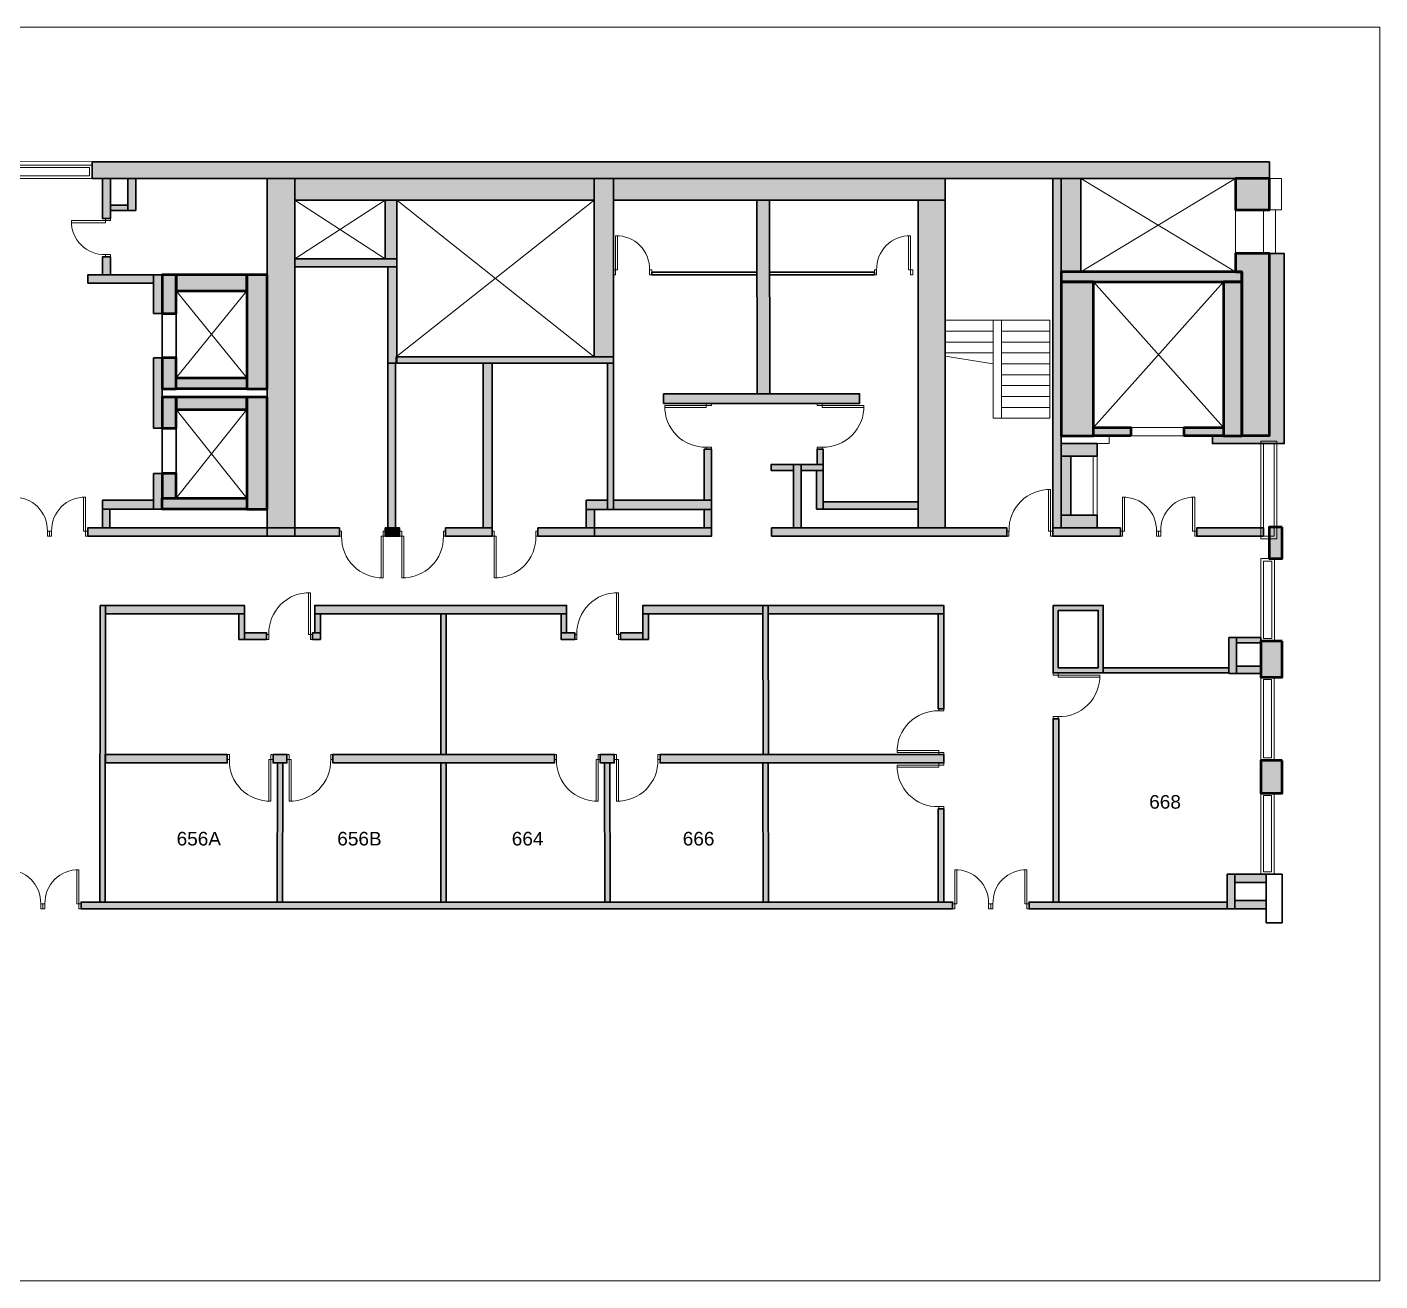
# Model space of a CAD drawing. Header units: millimetres. Extents: x 828494 to 5219521, y -272453 to 431064.
# Drawn here: x 2607153 to 2633695, y 12015 to 36612 of the extents above; entities that cross this region are included whole.
import ezdxf

# ---------------------------------------------------------------- set-up
doc = ezdxf.new("R2010")
doc.units = ezdxf.units.MM
doc.header["$LTSCALE"] = 5
doc.header["$MEASUREMENT"] = 0
doc.linetypes.add('1', pattern=[0])
for name, color, linetype, lineweight in [('Column-Mobius', 1, 'Continuous', 35), ('Elevation dark-Mobius', 40, 'Continuous', 18), ('Off-Mobius', 131, 'Continuous', 9), ('Sheet anno-Mobius', 7, '1', 13), ('Wall 150-Mobius', 50, 'Continuous', 30)]:
    doc.layers.add(name, color=color, linetype=linetype, lineweight=lineweight)
doc.styles.add('mobius1', font='arial.ttf')

# ---------------------------------------------------------------- blocks, each defined once
blk = doc.blocks.new('*U78')
for points in [[(-750, 100), (-708, 100), (-708, 0), (-750, 0)], [(0, 100), (-42, 100), (-42, 0), (0, 0)], [(-42, 0), (-42, -666), (-82, -666), (-82, 0)]]:
    blk.add_lwpolyline(points, close=True)
blk.add_arc((-61, -19), 647, 178.3123, 271.6877)
blk = doc.blocks.new('*U79')
for points in [[(-42, 0), (-42, 816), (-82, 816), (-82, 0)], [(-900, -100), (-858, -100), (-858, 0), (-900, 0)], [(0, -100), (-42, -100), (-42, 0), (0, 0)]]:
    blk.add_lwpolyline(points, close=True)
blk.add_arc((-65, 23), 793, 88.3123, 181.6877)
blk = doc.blocks.new('*U80')
for points in [[(42, 0), (42, 816), (82, 816), (82, 0)], [(0, -100), (42, -100), (42, 0), (0, 0)], [(900, -100), (858, -100), (858, 0), (900, 0)]]:
    blk.add_lwpolyline(points, close=True)
blk.add_arc((65, 23), 793, 358.3123, 91.6877)
blk = doc.blocks.new('*U81')
for points in [[(0, 100), (42, 100), (42, 0), (0, 0)], [(900, 100), (858, 100), (858, 0), (900, 0)], [(42, 0), (42, -816), (82, -816), (82, 0)]]:
    blk.add_lwpolyline(points, close=True)
blk.add_arc((65, -23), 793, 268.3123, 1.6877)
blk = doc.blocks.new('*U82')
for points in [[(-900, 100), (-858, 100), (-858, 0), (-900, 0)], [(0, 100), (-42, 100), (-42, 0), (0, 0)], [(-42, 0), (-42, -816), (-82, -816), (-82, 0)]]:
    blk.add_lwpolyline(points, close=True)
blk.add_arc((-65, -23), 793, 178.3123, 271.6877)
blk = doc.blocks.new('*U83')
for points in [[(-42, 0), (-42, 666), (-82, 666), (-82, 0)], [(-750, -100), (-708, -100), (-708, 0), (-750, 0)], [(0, -100), (-42, -100), (-42, 0), (0, 0)]]:
    blk.add_lwpolyline(points, close=True)
blk.add_arc((-61, 19), 647, 88.3123, 181.6877)
blk = doc.blocks.new('*U84')
for points in [[(-750, 100), (-708, 100), (-708, 0), (-750, 0)], [(0, 100), (-42, 100), (-42, 0), (0, 0)], [(-42, 0), (-42, -666), (-82, -666), (-82, 0)]]:
    blk.add_lwpolyline(points, close=True)
blk.add_arc((-61, -19), 647, 178.3123, 271.6877)
blk = doc.blocks.new('*U75')
for points in [[(-42, 0), (-42, 816), (-82, 816), (-82, 0)], [(-900, -100), (-858, -100), (-858, 0), (-900, 0)], [(0, -100), (-42, -100), (-42, 0), (0, 0)]]:
    blk.add_lwpolyline(points, close=True)
blk.add_arc((-65, 23), 793, 88.3123, 181.6877)
blk = doc.blocks.new('*U77')
for points in [[(42, 0), (42, 816), (82, 816), (82, 0)], [(0, -100), (42, -100), (42, 0), (0, 0)], [(900, -100), (858, -100), (858, 0), (900, 0)]]:
    blk.add_lwpolyline(points, close=True)
blk.add_arc((65, 23), 793, 358.3123, 91.6877)
blk = doc.blocks.new('*U90')
for points in [[(0, 100), (42, 100), (42, 0), (0, 0)], [(900, 100), (858, 100), (858, 0), (900, 0)], [(42, 0), (42, -816), (82, -816), (82, 0)]]:
    blk.add_lwpolyline(points, close=True)
blk.add_arc((65, -23), 793, 268.3123, 1.6877)
blk = doc.blocks.new('*U91')
for points in [[(-42, 0), (-42, 816), (-82, 816), (-82, 0)], [(-900, -100), (-858, -100), (-858, 0), (-900, 0)], [(0, -100), (-42, -100), (-42, 0), (0, 0)]]:
    blk.add_lwpolyline(points, close=True)
blk.add_arc((-65, 23), 793, 88.3123, 181.6877)

msp = doc.modelspace()

# ---------------------------------------------------------------- hatches: boundary and pattern name
at = {"layer": 'Sheet anno-Mobius', "true_color": 0x000000}
h = msp.add_hatch(color=18, dxfattribs=at)
h.dxf.hatch_style = 1
h.paths.add_polyline_path([(2582689.3, 33986.2), (2581592.1, 33986.2), (2581592.1, 33643.5), (2582689.3, 33643.5)])
h.paths.add_polyline_path([(2581821.3, 33643.5), (2581592.1, 33643.5), (2581592.1, 33021.5), (2581821.3, 33021.5)])
h.paths.add_polyline_path([(2583723.8, 33986.2), (2584927.5, 33986.2), (2584927.5, 33489.4), (2583723.8, 33489.4)])
h.paths.add_polyline_path([(2586681.7, 33986.2), (2587275, 33986.2), (2587275, 33643.5), (2586681.7, 33643.5)])
h.paths.add_polyline_path([(2588999.6, 33986.2), (2589567.4, 33986.2), (2589567.4, 33643.5), (2588999.6, 33643.5)])
h.paths.add_polyline_path([(2591263.7, 33986.2), (2591862, 33986.2), (2591862, 33643.5), (2591263.7, 33643.5)], flags=17)
h.paths.add_polyline_path([(2591263.7, 33986.2), (2591862, 33986.2), (2591862, 33643.5), (2591263.7, 33643.5)], flags=17)
h.paths.add_polyline_path([(2593601.6, 33986.2), (2594116.4, 33986.2), (2594116.4, 33643.5), (2593601.6, 33643.5)])
h.paths.add_polyline_path([(2595803.3, 33986.2), (2596417.6, 33986.2), (2596417.6, 33643.5), (2595803.3, 33643.5)])
h.paths.add_polyline_path([(2598064.4, 33986.2), (2598683.7, 33986.2), (2598683.7, 33643.5), (2598064.4, 33643.5)])
h.paths.add_polyline_path([(2600424.5, 33986.2), (2600959.6, 33986.2), (2600959.6, 33643.5), (2600424.5, 33643.5)])
h.paths.add_polyline_path([(2602661.8, 33986.2), (2603428.8, 33986.2), (2603428.8, 33643.5), (2602661.8, 33643.5)])
h.paths.add_polyline_path([(2610080, 31439.7), (2611463, 31439.7), (2611463, 31749.2), (2610080, 31749.2)])
h.paths.add_polyline_path([(2609802, 30994.2), (2610080, 30994.2), (2610080, 31749.2), (2609802, 31749.2)])
h.paths.add_polyline_path([(2611865.5, 31749.2), (2611463, 31749.2), (2611463, 29516), (2611865.5, 29516)])
h.paths.add_polyline_path([(2611463, 29516), (2610080, 29516), (2610080, 29732.7), (2611463, 29732.7)])
h.paths.add_polyline_path([(2609802, 29516), (2610080, 29516), (2610080, 30122.2), (2609802, 30122.2)])
h.paths.add_polyline_path([(2610080, 29112.7), (2611463, 29112.7), (2611463, 29350), (2610080, 29350)])
h.paths.add_polyline_path([(2609802, 28743.7), (2610080, 28743.7), (2610080, 29350), (2609802, 29350)])
h.paths.add_polyline_path([(2611865.5, 29350), (2611463, 29350), (2611463, 27152.7), (2611865.5, 27152.7)])
h.paths.add_polyline_path([(2611463, 27152.7), (2609802, 27152.7), (2609802, 27369.5), (2611463, 27369.5)])
h.paths.add_polyline_path([(2609802, 27369.5), (2610080, 27369.5), (2610080, 27856.7), (2609802, 27856.7)])
h.paths.add_polyline_path([(2630982.5, 31811.2), (2627439.5, 31811.2), (2627439.5, 31612.2), (2630982.5, 31612.2)])
h.paths.add_polyline_path([(2628076, 31612.2), (2627439.5, 31612.2), (2627439.5, 28591.2), (2628076, 28591.2)])
h.paths.add_polyline_path([(2630982.5, 31612.2), (2630626, 31612.2), (2630626, 28591.2), (2630982.5, 28591.2)])
h.paths.add_polyline_path([(2628809, 28591.2), (2628076, 28591.2), (2628076, 28756.7), (2628809, 28756.7)])
h.paths.add_polyline_path([(2630626, 28591.2), (2629856.8, 28591.2), (2629856.8, 28756.7), (2630626, 28756.7)])
h.paths.add_polyline_path([(2631527.1, 33643.5), (2630858, 33643.5), (2630858, 33025.2), (2631527.1, 33025.2)])
h.paths.add_polyline_path([(2631775.5, 26804.2), (2631521, 26804.2), (2631521, 26185.2), (2631775.5, 26185.2)])
h.paths.add_polyline_path([(2631775.5, 24565.7), (2631357.5, 24565.7), (2631357.5, 23861.2), (2631775.5, 23861.2)])
h.paths.add_polyline_path([(2631775.5, 22223.2), (2631357.5, 22223.2), (2631357.5, 21586.2), (2631775.5, 21586.2)])
edge = h.paths.add_edge_path()
edge.add_line((2631410, 32169.2), (2630858, 32169.2))
edge.add_line((2630858, 32169.2), (2630858, 31811.2))
edge.add_line((2630858, 31811.2), (2630982.5, 31811.2))
edge.add_line((2630982.5, 31811.2), (2630982.5, 28601.7))
edge.add_line((2630982.5, 28601.7), (2631528, 28601.7))
edge.add_line((2631528, 28601.7), (2631528, 32169.2))
edge.add_line((2631528, 32169.2), (2630866.5, 32169.2))
h = msp.add_hatch(color=18, dxfattribs=at)
h.dxf.hatch_style = 1
h.paths.add_polyline_path([(2589352.8, 33643.5), (2589214.3, 33643.5), (2589214.3, 30843.6), (2589352.8, 30843.6)])
h.paths.add_polyline_path([(2592736, 33643.5), (2592631, 33643.5), (2592631, 30690.2), (2592736, 30690.2)])
h.paths.add_polyline_path([(2608431, 33643.5), (2631527.1, 33643.5), (2631527.1, 33966.1), (2608431, 33966.1)])
h.paths.add_polyline_path([(2608789, 32856.2), (2608635.5, 32856.2), (2608635.5, 33643.5), (2608789, 33643.5)])
h.paths.add_polyline_path([(2609286, 33015.7), (2609132.5, 33015.7), (2609132.5, 33643.5), (2609286, 33643.5)])
h.paths.add_polyline_path([(2608789, 33015.7), (2609132.5, 33015.7), (2609132.5, 33120.2), (2608789, 33120.2)])
h.paths.add_polyline_path([(2609802, 30994.2), (2610080, 30994.2), (2610080, 31749.2), (2609802, 31749.2)])
h.paths.add_polyline_path([(2609636, 31749.2), (2609802, 31749.2), (2609802, 30994.2), (2609636, 30994.2)])
h.paths.add_polyline_path([(2608343.5, 31586.7), (2609636, 31586.7), (2609636, 31749.2), (2608343.5, 31749.2)])
h.paths.add_polyline_path([(2609636, 30122.2), (2609802, 30122.2), (2609802, 28743.7), (2609636, 28743.7)])
h.paths.add_polyline_path([(2608635.5, 27331.2), (2609636, 27331.2), (2609636, 27152.7), (2608635.5, 27152.7)])
h.paths.add_polyline_path([(2609636, 27856.7), (2609802, 27856.7), (2609802, 27152.7), (2609636, 27152.7)])
h.paths.add_polyline_path([(2608343.5, 26623.7), (2613281.5, 26623.7), (2613281.5, 26786.7), (2608343.5, 26786.7)])
h.paths.add_polyline_path([(2608635.5, 27152.7), (2608774, 27152.7), (2608774, 26786.7), (2608635.5, 26786.7)])
h.paths.add_polyline_path([(2606575, 23605), (2606436.5, 23605), (2606436.5, 29790.2), (2606575, 29790.2)])
h.paths.add_polyline_path([(2588652, 29507.2), (2594308.5, 29507.2), (2594308.5, 29335.4), (2588652, 29335.4)])
h.paths.add_polyline_path([(2594308.5, 27018.7), (2594167.5, 27018.7), (2594167.5, 29335.4), (2594308.5, 29335.4)])
h.paths.add_polyline_path([(2589592, 27018.7), (2594167.5, 27018.7), (2594167.5, 27152.2), (2589592, 27152.2)])
h.paths.add_polyline_path([(2589922.5, 27018.7), (2589785, 27018.7), (2589785, 26659.7), (2589922.5, 26659.7)])
h.paths.add_polyline_path([(2589592, 27328.7), (2588993.5, 27328.7), (2588993.5, 27152.2), (2589592, 27152.2)])
h.paths.add_polyline_path([(2588993.5, 27152.2), (2589086.5, 27152.2), (2589086.5, 26659.7), (2588993.5, 26659.7)])
h.paths.add_polyline_path([(2588993.5, 26558.2), (2589922.5, 26558.2), (2589922.5, 26659.7), (2588993.5, 26659.7)])
h = msp.add_hatch(color=18, dxfattribs=at)
h.dxf.hatch_style = 1
h.paths.add_polyline_path([(2612409.5, 33643.5), (2611865.5, 33643.5), (2611865.5, 26623.7), (2612409.5, 26623.7)])
h = msp.add_hatch(color=18, dxfattribs=at)
h.dxf.hatch_style = 1
h.paths.add_polyline_path([(2614384.5, 30017.7), (2614232, 30017.7), (2614232, 26786.7), (2614384.5, 26786.7)])
h.paths.add_polyline_path([(2614232, 30017.7), (2614405, 30017.7), (2614405, 31909.7), (2614232, 31909.7)])
h.paths.add_polyline_path([(2612409.5, 32064.2), (2614405, 32064.2), (2614405, 31909.7), (2612409.5, 31909.7)])
h.paths.add_polyline_path([(2614181.5, 32064.2), (2614405, 32064.2), (2614405, 33213.2), (2614181.5, 33213.2)])
h.paths.add_polyline_path([(2616277, 26786.7), (2616099.5, 26786.7), (2616099.5, 30017.7), (2616277, 30017.7)])
h.paths.add_polyline_path([(2615363, 26623.7), (2616277, 26623.7), (2616277, 26786.7), (2615363, 26786.7)])
h.paths.add_polyline_path([(2617177, 26623.7), (2618283, 26623.7), (2618283, 26786.7), (2617177, 26786.7)])
h.paths.add_polyline_path([(2618283, 26623.7), (2620579.5, 26623.7), (2620579.5, 26786.7), (2618283, 26786.7)])
h.paths.add_polyline_path([(2618658, 27333.7), (2620579.5, 27333.7), (2620579.5, 27144.7), (2618658, 27144.7)])
h.paths.add_polyline_path([(2618283, 26786.7), (2618123.5, 26786.7), (2618123.5, 27144.7), (2618283, 27144.7)])
h.paths.add_polyline_path([(2618123.5, 27333.7), (2618540.5, 27333.7), (2618540.5, 27144.7), (2618123.5, 27144.7)])
h.paths.add_polyline_path([(2618658, 30017.7), (2618540.5, 30017.7), (2618540.5, 27144.7), (2618658, 27144.7)])
h.paths.add_polyline_path([(2620579.5, 26786.7), (2620437.5, 26786.7), (2620437.5, 27144.7), (2620579.5, 27144.7)])
h.paths.add_polyline_path([(2621753, 27912.7), (2622189.5, 27912.7), (2622189.5, 28032.7), (2621753, 28032.7)])
h.paths.add_polyline_path([(2622338, 27912.7), (2622774.5, 27912.7), (2622774.5, 28032.7), (2622338, 28032.7)])
h.paths.add_polyline_path([(2622774.5, 27154.2), (2624635, 27154.2), (2624635, 27299.7), (2622774.5, 27299.7)])
h.paths.add_polyline_path([(2622643, 27154.2), (2622774.5, 27154.2), (2622774.5, 27912.7), (2622643, 27912.7)])
h.paths.add_polyline_path([(2621761, 26623.7), (2626375.5, 26623.7), (2626375.5, 26786.7), (2621761, 26786.7)])
h.paths.add_polyline_path([(2630102.5, 26623.7), (2631408, 26623.7), (2631408, 26786.7), (2630102.5, 26786.7)])
h.paths.add_polyline_path([(2631528, 32169.2), (2631817, 32169.2), (2631817, 28440.2), (2630407, 28440.2), (2630407, 28591.2), (2631528, 28601.7)])
h.paths.add_polyline_path([(2621474.5, 29418.7), (2621726, 29418.7), (2621719.2, 33213.2), (2621467.8, 33213.2)])
h.paths.add_polyline_path([(2619640, 29418.7), (2623487.5, 29418.7), (2623487.5, 29229.7), (2619640, 29229.7)])
h.paths.add_polyline_path([(2618658, 33213.2), (2625167, 33213.2), (2625167, 33643.5), (2618658, 33643.5)])
h.paths.add_polyline_path([(2625167, 33213.2), (2624635, 33213.2), (2624635, 26786.7), (2625167, 26786.7)])
h.paths.add_polyline_path([(2627828.5, 33643.5), (2627439.5, 33643.5), (2627439.5, 31811.2), (2627828.5, 31811.2)])
h.paths.add_polyline_path([(2627630.5, 28193.7), (2627439.5, 28193.7), (2627439.5, 27034.7), (2627630.5, 27034.7)])
h.paths.add_polyline_path([(2628145, 28444.2), (2627439.5, 28444.2), (2627439.5, 28193.7), (2628145, 28193.7)])
h.paths.add_polyline_path([(2627275.5, 26786.7), (2627439.5, 26786.7), (2627439.5, 33643.5), (2627275.5, 33643.5)])
h.paths.add_polyline_path([(2628145, 26786.7), (2627439.5, 26786.7), (2627439.5, 27034.7), (2628145, 27034.7)])
h.paths.add_polyline_path([(2627275.5, 26623.7), (2628602.5, 26623.7), (2628602.5, 26786.7), (2627275.5, 26786.7)])
h.paths.add_polyline_path([(2618658, 30142.2), (2618280.5, 30142.2), (2618280.5, 33643.5), (2618658, 33643.5)])
h.paths.add_polyline_path([(2614396.5, 30017.7), (2618658, 30017.7), (2618658, 30142.2), (2614396.5, 30142.2)])
h.paths.add_polyline_path([(2612409.5, 33213.2), (2618280.5, 33213.2), (2618280.5, 33643.5), (2612409.5, 33643.5)])
h = msp.add_hatch(color=18, dxfattribs=at)
h.dxf.hatch_style = 1
h.paths.add_polyline_path([(2631528, 32169.2), (2630858, 32169.2), (2630858, 31811.2), (2630982.5, 31811.2), (2630982.5, 28601.7), (2631528, 28601.7)])
h = msp.add_hatch(color=18, dxfattribs=at)
h.dxf.hatch_style = 1
h.paths.add_polyline_path([(2608789, 31749.2), (2608635.5, 31749.2), (2608635.5, 32106.2), (2608789, 32106.2)])
h = msp.add_hatch(color=18, dxfattribs=at)
h.dxf.hatch_style = 1
h.paths.add_polyline_path([(2620579.5, 27333.7), (2620437.5, 27333.7), (2620437.5, 28329.7), (2620579.5, 28329.7)])
h.paths.add_polyline_path([(2622189.5, 28032.7), (2622338, 28032.7), (2622338, 26786.7), (2622189.5, 26786.7)])
h.paths.add_polyline_path([(2622654.5, 28329.7), (2622654.5, 28032.7), (2622774.5, 28032.7), (2622774.5, 28329.7)])
h = msp.add_hatch(color=18, dxfattribs=at)
h.dxf.hatch_style = 1
h.paths.add_polyline_path([(2614181.5, 26623.7), (2614463, 26623.7), (2614463, 26786.7), (2614181.5, 26786.7)])
h = msp.add_hatch(color=18, dxfattribs=at)
h.dxf.hatch_style = 1
h.paths.add_polyline_path([(2608585.5, 25267), (2608689, 25267), (2608685.5, 19447.5), (2608582, 19447.5)])
h.paths.add_polyline_path([(2608689, 25104), (2611417.5, 25104), (2611417.5, 25267), (2608689, 25267)])
h.paths.add_polyline_path([(2611417.5, 24598.5), (2611853.7, 24598.5), (2611853.7, 24728.5), (2611417.5, 24728.5)])
h.paths.add_polyline_path([(2611417.5, 25104), (2611308, 25104), (2611308, 24598.5), (2611417.5, 24598.5)])
h.paths.add_polyline_path([(2612798, 25104), (2617738, 25104), (2617738, 25267), (2612798, 25267)])
h.paths.add_polyline_path([(2612907.5, 25104), (2612798, 25104), (2612798, 24728.5), (2612907.5, 24728.5)])
h.paths.add_polyline_path([(2612753.7, 24598.5), (2612907.5, 24598.5), (2612907.5, 24728.5), (2612753.7, 24728.5)])
h.paths.add_polyline_path([(2615274, 25104), (2615377.5, 25104), (2615374, 22342), (2615270.5, 22342)])
h.paths.add_polyline_path([(2617497.6, 22342), (2613152.5, 22342), (2613152.5, 22176.5), (2617497.6, 22176.5)])
h.paths.add_polyline_path([(2615274, 22176.5), (2615377.5, 22176.5), (2615374, 19447.5), (2615270.5, 19447.5)])
h.paths.add_polyline_path([(2612064.2, 22176.5), (2612167.8, 22176.5), (2612164.2, 19447.5), (2612060.8, 19447.5)])
h.paths.add_polyline_path([(2611979.5, 22342), (2612252.5, 22342), (2612252.5, 22176.5), (2611979.5, 22176.5)])
h.paths.add_polyline_path([(2608689, 22176.5), (2611079.5, 22176.5), (2611079.5, 22339.5), (2608689, 22339.5)])
h.paths.add_polyline_path([(2618672, 22342), (2618399, 22342), (2618399, 22176.5), (2618672, 22176.5)])
h.paths.add_polyline_path([(2618587.2, 22176.5), (2618483.8, 22176.5), (2618487.2, 19447.5), (2618590.8, 19447.5)])
h.paths.add_polyline_path([(2621693, 22176.5), (2621589.5, 22176.5), (2621593, 19447.5), (2621696.5, 19447.5)])
h.paths.add_polyline_path([(2625138.5, 22176.5), (2619572, 22176.5), (2619572, 22339.5), (2625138.5, 22339.5)])
h.paths.add_polyline_path([(2621693, 25267), (2621589.5, 25267), (2621593, 22339.5), (2621696.5, 22339.5)])
h.paths.add_polyline_path([(2625029, 25104), (2625138.5, 25104), (2625138.5, 23239.5), (2625029, 23239.5)])
h.paths.add_polyline_path([(2625138.5, 25103.8), (2621693, 25104), (2621693, 25267), (2625138.5, 25266.8)])
h.paths.add_polyline_path([(2621589.5, 25103.8), (2619234, 25104), (2619234, 25267), (2621589.5, 25266.8)])
h.paths.add_polyline_path([(2619234, 24598.5), (2618797.8, 24598.5), (2618797.8, 24728.5), (2619234, 24728.5)])
h.paths.add_polyline_path([(2619234, 25104), (2619343.5, 25104), (2619343.5, 24598.5), (2619234, 24598.5)])
h.paths.add_polyline_path([(2625029, 21276.5), (2625138.5, 21276.5), (2625138.5, 19447.5), (2625029, 19447.5)])
h.paths.add_polyline_path([(2627282.5, 23042), (2627392, 23042), (2627392, 19447.5), (2627282.5, 19447.5)])
h.paths.add_polyline_path([(2627382.5, 25166.8), (2628167.5, 25166.8), (2628167.5, 24042), (2627382.5, 24042)], flags=16)
h.paths.add_polyline_path([(2627282.5, 25266.8), (2628267.5, 25266.8), (2628267.5, 23942), (2627282.5, 23942)])
h.paths.add_polyline_path([(2630881.5, 24635), (2630732.5, 24635), (2630732.5, 23933), (2630881.5, 23933)])
h.paths.add_polyline_path([(2631357.5, 24635), (2630881.5, 24635), (2630881.5, 24533), (2631357.5, 24533)])
h.paths.add_polyline_path([(2630881.5, 23933), (2631357.5, 23933), (2631357.5, 24072.5), (2630881.5, 24072.5)])
h.paths.add_polyline_path([(2628267.5, 23942), (2630732.5, 23942), (2630732.5, 24042), (2628267.5, 24042)])
h = msp.add_hatch(color=18, dxfattribs=at)
h.dxf.hatch_style = 1
h.paths.add_polyline_path([(2617897.8, 24598.5), (2617628.5, 24598.5), (2617628.5, 24728.5), (2617897.8, 24728.5)])
h.paths.add_polyline_path([(2617738, 25104), (2617628.5, 25104), (2617628.5, 24728.5), (2617738, 24728.5)])
h = msp.add_hatch(color=18, dxfattribs=at)
h.dxf.hatch_style = 1
h.paths.add_polyline_path([(2630695, 19992.2), (2630850, 19992.2), (2630850, 19314.5), (2630695, 19314.5)])
h.paths.add_polyline_path([(2631465.5, 19992.2), (2630850, 19992.2), (2630850, 19830.7), (2631465.5, 19830.7)])
h.paths.add_polyline_path([(2631465.5, 19476), (2630850, 19476), (2630850, 19314.5), (2631465.5, 19314.5)])
h = msp.add_hatch(color=18, dxfattribs=at)
h.dxf.hatch_style = 1
h.paths.add_polyline_path([(2625310, 19314.5), (2608212.5, 19314.5), (2608212.5, 19447.5), (2625310, 19447.5)])
h = msp.add_hatch(color=18, dxfattribs=at)
h.dxf.hatch_style = 1
h.paths.add_polyline_path([(2630695, 19314.5), (2626810, 19314.5), (2626810, 19447.5), (2630695, 19447.5)])

# ---------------------------------------------------------------- linework, layer by layer
at = {"layer": 'Column-Mobius', "color": 18, "lineweight": 50, "true_color": 0x000000}
for points in [[(2631527.1, 33643.5), (2630858, 33643.5), (2630858, 33025.2), (2631527.1, 33025.2)], [(2609802, 30994.2), (2610080, 30994.2), (2610080, 31749.2), (2609802, 31749.2)], [(2610080, 31439.7), (2611463, 31439.7), (2611463, 31749.2), (2610080, 31749.2)], [(2611865.5, 31749.2), (2611463, 31749.2), (2611463, 29516), (2611865.5, 29516)], [(2630982.5, 31811.2), (2627439.5, 31811.2), (2627439.5, 31612.2), (2630982.5, 31612.2)], [(2628076, 31612.2), (2627439.5, 31612.2), (2627439.5, 28591.2), (2628076, 28591.2)], [(2630982.5, 31612.2), (2630626, 31612.2), (2630626, 28591.2), (2630982.5, 28591.2)], [(2609802, 29516), (2610080, 29516), (2610080, 30122.2), (2609802, 30122.2)], [(2611463, 29516), (2610080, 29516), (2610080, 29732.7), (2611463, 29732.7)], [(2609802, 28743.7), (2610080, 28743.7), (2610080, 29350), (2609802, 29350)], [(2610080, 29112.7), (2611463, 29112.7), (2611463, 29350), (2610080, 29350)], [(2611865.5, 29350), (2611463, 29350), (2611463, 27152.7), (2611865.5, 27152.7)], [(2628809, 28591.2), (2628076, 28591.2), (2628076, 28756.7), (2628809, 28756.7)], [(2630626, 28591.2), (2629856.8, 28591.2), (2629856.8, 28756.7), (2630626, 28756.7)], [(2609802, 27369.5), (2610080, 27369.5), (2610080, 27856.7), (2609802, 27856.7)], [(2611463, 27152.7), (2609802, 27152.7), (2609802, 27369.5), (2611463, 27369.5)], [(2631775.5, 26804.2), (2631521, 26804.2), (2631521, 26185.2), (2631775.5, 26185.2)], [(2631775.5, 24565.7), (2631357.5, 24565.7), (2631357.5, 23861.2), (2631775.5, 23861.2)], [(2631775.5, 22223.2), (2631357.5, 22223.2), (2631357.5, 21586.2), (2631775.5, 21586.2)]]:
    msp.add_lwpolyline(points, close=True, dxfattribs=at)
msp.add_lwpolyline([(2631410, 32169.2), (2630858, 32169.2), (2630858, 31811.2), (2630982.5, 31811.2), (2630982.5, 28601.7), (2631528, 28601.7), (2631528, 32169.2), (2630866.5, 32169.2)], dxfattribs=at)
at = {"layer": 'Elevation dark-Mobius'}
for p, q in [((2581592.1, 33986.2), (2631527.1, 33966.1)), ((2627828.5, 33643.5), (2630858, 31811.2)), ((2630858, 33643.5), (2627828.5, 31811.2)), ((2612409.5, 33213.2), (2614181.5, 32064.2)), ((2614181.5, 33213.2), (2612409.5, 32064.2)), ((2614396.5, 30142.2), (2618280.5, 33213.2)), ((2614405, 33213.2), (2618280.5, 30142.2)), ((2630858, 33025.2), (2630858, 32169.2)), ((2628076, 31612.2), (2630626, 28756.7)), ((2628076, 28756.7), (2630626, 31612.2)), ((2610080, 29732.7), (2611463, 31439.7)), ((2610080, 31439.7), (2611463, 29732.7)), ((2610080, 29112.7), (2611463, 27369.5)), ((2610080, 27369.5), (2611463, 29112.7))]:
    msp.add_line(p, q, dxfattribs=at)
for points in [[(2578504, 36611.7), (2633695, 36611.7), (2633695, 12014.7), (2578504, 12014.7)], [(2603428.8, 33643.5), (2608431, 33643.5), (2608431, 33905), (2603428.8, 33905)], [(2603478.8, 33693.5), (2608381, 33693.5), (2608381, 33855), (2603478.8, 33855)], [(2631527.1, 33643.5), (2631762, 33643.5), (2631762, 33025.2), (2631527.1, 33025.2)], [(2631644.5, 33025.2), (2631410, 33025.2), (2631410, 32169.2), (2631644.5, 32169.2)], [(2626108.5, 30858.7), (2626108.5, 30645.2), (2625162, 30645.2), (2625162, 30858.7)], [(2626273.5, 30858.7), (2626273.5, 28937.2), (2626108.5, 28937.2), (2626108.5, 30858.7)], [(2626273.5, 30858.7), (2626273.5, 30645.2), (2627220, 30645.2), (2627220, 30858.7)], [(2626108.5, 30645.2), (2626108.5, 30431.7), (2625162, 30431.7), (2625162, 30645.2)], [(2626273.5, 30645.2), (2626273.5, 30431.7), (2627220, 30431.7), (2627220, 30645.2)], [(2626108.5, 30431.7), (2626108.5, 30218.2), (2625162, 30218.2), (2625162, 30431.7)], [(2626273.5, 30431.7), (2626273.5, 30218.2), (2627220, 30218.2), (2627220, 30431.7)], [(2626108.5, 30218.2), (2626108.5, 30004.7), (2625162, 30156), (2625162, 30218.2)], [(2626273.5, 30218.2), (2626273.5, 30004.7), (2627220, 30004.7), (2627220, 30218.2)], [(2626273.5, 30004.7), (2626273.5, 29791.2), (2627220, 29791.2), (2627220, 30004.7)], [(2626273.5, 29791.2), (2626273.5, 29577.7), (2627220, 29577.7), (2627220, 29791.2)], [(2626273.5, 29577.7), (2626273.5, 29364.2), (2627220, 29364.2), (2627220, 29577.7)], [(2626273.5, 29364.2), (2626273.5, 29150.7), (2627220, 29150.7), (2627220, 29364.2)], [(2626273.5, 29150.7), (2626273.5, 28937.2), (2627220, 28937.2), (2627220, 29150.7)], [(2628809, 28756.7), (2629856.8, 28756.7), (2629856.8, 28591.2), (2628809, 28591.2)], [(2628381.5, 28591.2), (2627439.5, 28591.2), (2627439.5, 28444.2), (2628381.5, 28444.2)], [(2631672, 28490.2), (2631358, 28490.2), (2631358, 26573.7), (2631672, 26573.7)], [(2631622, 28440.2), (2631408, 28440.2), (2631408, 26623.7), (2631622, 26623.7)], [(2628145, 28193.7), (2628067, 28193.7), (2628067, 27034.7), (2628145, 27034.7)], [(2612409.5, 26623.7), (2613281.5, 26623.7), (2613281.5, 26786.7), (2612409.5, 26786.7)], [(2631357.5, 26185.2), (2631623.5, 26185.2), (2631623.5, 24565.7), (2631357.5, 24565.7)], [(2631407.5, 26135.2), (2631573.5, 26135.2), (2631573.5, 24615.7), (2631407.5, 24615.7)], [(2631357.5, 23861.2), (2631620.5, 23861.2), (2631620.5, 22223.2), (2631357.5, 22223.2)], [(2631357.5, 23861.2), (2631620.5, 23861.2), (2631620.5, 22223.2), (2631357.5, 22223.2)], [(2631407.5, 23811.2), (2631570.5, 23811.2), (2631570.5, 22273.2), (2631407.5, 22273.2)], [(2631357.5, 21586.2), (2631620.5, 21586.2), (2631620.5, 19992.2), (2631357.5, 19992.2)], [(2631407.5, 21536.2), (2631570.5, 21536.2), (2631570.5, 20042.2), (2631407.5, 20042.2)]]:
    msp.add_lwpolyline(points, close=True, dxfattribs=at)
msp.add_lwpolyline([(2627439.5, 31811.2), (2627439.5, 28591.2)], dxfattribs=at)
at = {"layer": 'Wall 150-Mobius'}
for points in [[(2608431, 33643.5), (2631527.1, 33643.5), (2631527.1, 33966.1), (2608431, 33966.1)], [(2608789, 32856.2), (2608635.5, 32856.2), (2608635.5, 33643.5), (2608789, 33643.5)], [(2609286, 33015.7), (2609132.5, 33015.7), (2609132.5, 33643.5), (2609286, 33643.5)], [(2612409.5, 33643.5), (2611865.5, 33643.5), (2611865.5, 26623.7), (2612409.5, 26623.7)], [(2612409.5, 33213.2), (2618280.5, 33213.2), (2618280.5, 33643.5), (2612409.5, 33643.5)], [(2618658, 30142.2), (2618280.5, 30142.2), (2618280.5, 33643.5), (2618658, 33643.5)], [(2618658, 33213.2), (2625167, 33213.2), (2625167, 33643.5), (2618658, 33643.5)], [(2627275.5, 26786.7), (2627439.5, 26786.7), (2627439.5, 33643.5), (2627275.5, 33643.5)], [(2627828.5, 33643.5), (2627439.5, 33643.5), (2627439.5, 31811.2), (2627828.5, 31811.2)], [(2614181.5, 32064.2), (2614405, 32064.2), (2614405, 33213.2), (2614181.5, 33213.2)], [(2621474.5, 29418.7), (2621726, 29418.7), (2621719.2, 33213.2), (2621467.8, 33213.2)], [(2625167, 33213.2), (2624635, 33213.2), (2624635, 26786.7), (2625167, 26786.7)], [(2608789, 33015.7), (2609132.5, 33015.7), (2609132.5, 33120.2), (2608789, 33120.2)], [(2608789, 31749.2), (2608635.5, 31749.2), (2608635.5, 32106.2), (2608789, 32106.2)], [(2612409.5, 32064.2), (2614405, 32064.2), (2614405, 31909.7), (2612409.5, 31909.7)], [(2614232, 30017.7), (2614405, 30017.7), (2614405, 31909.7), (2614232, 31909.7)], [(2608343.5, 31586.7), (2609636, 31586.7), (2609636, 31749.2), (2608343.5, 31749.2)], [(2609636, 31749.2), (2609802, 31749.2), (2609802, 30994.2), (2609636, 30994.2)], [(2619408, 31751.2), (2621470.3, 31751.2), (2621470.3, 31801.2), (2619408, 31801.2)], [(2623779, 31751.2), (2621716.7, 31751.2), (2621716.7, 31801.2), (2623779, 31801.2)], [(2609802, 30994.2), (2610080, 30994.2), (2610080, 30122.2), (2609802, 30122.2)], [(2609636, 30122.2), (2609802, 30122.2), (2609802, 28743.7), (2609636, 28743.7)], [(2614384.5, 30017.7), (2614232, 30017.7), (2614232, 26786.7), (2614384.5, 26786.7)], [(2614396.5, 30017.7), (2618658, 30017.7), (2618658, 30142.2), (2614396.5, 30142.2)], [(2616277, 26786.7), (2616099.5, 26786.7), (2616099.5, 30017.7), (2616277, 30017.7)], [(2618658, 30017.7), (2618540.5, 30017.7), (2618540.5, 27144.7), (2618658, 27144.7)], [(2609802, 29350), (2609802, 29516), (2611865.5, 29516), (2611865.5, 29350)], [(2619640, 29418.7), (2623487.5, 29418.7), (2623487.5, 29229.7), (2619640, 29229.7)], [(2609802, 28743.7), (2610080, 28743.7), (2610080, 27856.7), (2609802, 27856.7)], [(2628145, 28444.2), (2627439.5, 28444.2), (2627439.5, 28193.7), (2628145, 28193.7)], [(2620579.5, 27333.7), (2620437.5, 27333.7), (2620437.5, 28329.7), (2620579.5, 28329.7)], [(2622654.5, 28329.7), (2622654.5, 28032.7), (2622774.5, 28032.7), (2622774.5, 28329.7)], [(2627630.5, 28193.7), (2627439.5, 28193.7), (2627439.5, 27034.7), (2627630.5, 27034.7)], [(2621753, 27912.7), (2622189.5, 27912.7), (2622189.5, 28032.7), (2621753, 28032.7)], [(2622189.5, 28032.7), (2622338, 28032.7), (2622338, 26786.7), (2622189.5, 26786.7)], [(2622338, 27912.7), (2622774.5, 27912.7), (2622774.5, 28032.7), (2622338, 28032.7)], [(2622643, 27154.2), (2622774.5, 27154.2), (2622774.5, 27912.7), (2622643, 27912.7)], [(2609636, 27856.7), (2609802, 27856.7), (2609802, 27152.7), (2609636, 27152.7)], [(2608635.5, 27331.2), (2609636, 27331.2), (2609636, 27152.7), (2608635.5, 27152.7)], [(2608635.5, 27152.7), (2608774, 27152.7), (2608774, 26786.7), (2608635.5, 26786.7)], [(2618123.5, 27333.7), (2618540.5, 27333.7), (2618540.5, 27144.7), (2618123.5, 27144.7)], [(2618283, 26786.7), (2618123.5, 26786.7), (2618123.5, 27144.7), (2618283, 27144.7)], [(2618658, 27333.7), (2620579.5, 27333.7), (2620579.5, 27144.7), (2618658, 27144.7)], [(2620579.5, 26786.7), (2620437.5, 26786.7), (2620437.5, 27144.7), (2620579.5, 27144.7)], [(2622774.5, 27154.2), (2624635, 27154.2), (2624635, 27299.7), (2622774.5, 27299.7)], [(2628145, 26786.7), (2627439.5, 26786.7), (2627439.5, 27034.7), (2628145, 27034.7)], [(2608343.5, 26623.7), (2613281.5, 26623.7), (2613281.5, 26786.7), (2608343.5, 26786.7)], [(2614181.5, 26623.7), (2614463, 26623.7), (2614463, 26786.7), (2614181.5, 26786.7)], [(2615363, 26623.7), (2616277, 26623.7), (2616277, 26786.7), (2615363, 26786.7)], [(2617177, 26623.7), (2618283, 26623.7), (2618283, 26786.7), (2617177, 26786.7)], [(2618283, 26623.7), (2620579.5, 26623.7), (2620579.5, 26786.7), (2618283, 26786.7)], [(2621761, 26623.7), (2626375.5, 26623.7), (2626375.5, 26786.7), (2621761, 26786.7)], [(2627275.5, 26623.7), (2628602.5, 26623.7), (2628602.5, 26786.7), (2627275.5, 26786.7)], [(2630102.5, 26623.7), (2631408, 26623.7), (2631408, 26786.7), (2630102.5, 26786.7)], [(2608585.5, 25267), (2608689, 25267), (2608685.5, 19447.5), (2608582, 19447.5)], [(2608689, 25104), (2611417.5, 25104), (2611417.5, 25267), (2608689, 25267)], [(2612798, 25104), (2617738, 25104), (2617738, 25267), (2612798, 25267)], [(2621589.5, 25103.8), (2619234, 25104), (2619234, 25267), (2621589.5, 25266.8)], [(2621693, 25267), (2621589.5, 25267), (2621593, 22339.5), (2621696.5, 22339.5)], [(2625138.5, 25103.8), (2621693, 25104), (2621693, 25267), (2625138.5, 25266.8)], [(2627282.5, 25266.8), (2628267.5, 25266.8), (2628267.5, 23942), (2627282.5, 23942)], [(2611417.5, 25104), (2611308, 25104), (2611308, 24598.5), (2611417.5, 24598.5)], [(2612907.5, 25104), (2612798, 25104), (2612798, 24728.5), (2612907.5, 24728.5)], [(2615274, 25104), (2615377.5, 25104), (2615374, 22342), (2615270.5, 22342)], [(2617738, 25104), (2617628.5, 25104), (2617628.5, 24728.5), (2617738, 24728.5)], [(2619234, 25104), (2619343.5, 25104), (2619343.5, 24598.5), (2619234, 24598.5)], [(2625029, 25104), (2625138.5, 25104), (2625138.5, 23239.5), (2625029, 23239.5)], [(2627382.5, 25166.8), (2628167.5, 25166.8), (2628167.5, 24042), (2627382.5, 24042)], [(2611417.5, 24598.5), (2611853.7, 24598.5), (2611853.7, 24728.5), (2611417.5, 24728.5)], [(2612753.7, 24598.5), (2612907.5, 24598.5), (2612907.5, 24728.5), (2612753.7, 24728.5)], [(2617897.8, 24598.5), (2617628.5, 24598.5), (2617628.5, 24728.5), (2617897.8, 24728.5)], [(2619234, 24598.5), (2618797.8, 24598.5), (2618797.8, 24728.5), (2619234, 24728.5)], [(2630881.5, 24635), (2630732.5, 24635), (2630732.5, 23933), (2630881.5, 23933)], [(2631357.5, 24635), (2630881.5, 24635), (2630881.5, 24533), (2631357.5, 24533)], [(2628267.5, 23942), (2630732.5, 23942), (2630732.5, 24042), (2628267.5, 24042)], [(2630881.5, 23933), (2631357.5, 23933), (2631357.5, 24072.5), (2630881.5, 24072.5)], [(2627282.5, 23042), (2627392, 23042), (2627392, 19447.5), (2627282.5, 19447.5)], [(2608689, 22176.5), (2611079.5, 22176.5), (2611079.5, 22339.5), (2608689, 22339.5)], [(2611979.5, 22342), (2612252.5, 22342), (2612252.5, 22176.5), (2611979.5, 22176.5)], [(2617497.6, 22342), (2613152.5, 22342), (2613152.5, 22176.5), (2617497.6, 22176.5)], [(2618672, 22342), (2618399, 22342), (2618399, 22176.5), (2618672, 22176.5)], [(2625138.5, 22176.5), (2619572, 22176.5), (2619572, 22339.5), (2625138.5, 22339.5)], [(2612064.2, 22176.5), (2612167.8, 22176.5), (2612164.2, 19447.5), (2612060.8, 19447.5)], [(2615274, 22176.5), (2615377.5, 22176.5), (2615374, 19447.5), (2615270.5, 19447.5)], [(2618587.2, 22176.5), (2618483.8, 22176.5), (2618487.2, 19447.5), (2618590.8, 19447.5)], [(2621693, 22176.5), (2621589.5, 22176.5), (2621593, 19447.5), (2621696.5, 19447.5)], [(2625029, 21276.5), (2625138.5, 21276.5), (2625138.5, 19447.5), (2625029, 19447.5)], [(2630695, 19992.2), (2630850, 19992.2), (2630850, 19314.5), (2630695, 19314.5)], [(2631465.5, 19992.2), (2630850, 19992.2), (2630850, 19830.7), (2631465.5, 19830.7)], [(2631775.5, 19992.2), (2631465.5, 19992.2), (2631465.5, 19039.7), (2631775.5, 19039.7)], [(2625310, 19314.5), (2608212.5, 19314.5), (2608212.5, 19447.5), (2625310, 19447.5)], [(2630695, 19314.5), (2626810, 19314.5), (2626810, 19447.5), (2630695, 19447.5)], [(2631465.5, 19476), (2630850, 19476), (2630850, 19314.5), (2631465.5, 19314.5)]]:
    msp.add_lwpolyline(points, close=True, dxfattribs=at)
msp.add_lwpolyline([(2631528, 32169.2), (2631817, 32169.2), (2631817, 28440.2), (2630407, 28440.2), (2630407, 28591.2), (2631528, 28601.7), (2631528, 32169.2)], dxfattribs=at)

# ---------------------------------------------------------------- block references
at = {"layer": 'Off-Mobius', "xscale": -1}
for name, p, rotation in [('*U78', (2608689, 32856.2), 270), ('*U80', (2620479.5, 29229.7), 90), ('*U81', (2622754.5, 29229.7), 90), ('*U78', (2608343.5, 26723.7), 180), ('*U82', (2627275.5, 26723.7), 180), ('*U84', (2630102.5, 26723.7), 180), ('*U79', (2614181.5, 26623.7), 180), ('*U80', (2614463, 26623.7), 180), ('*U80', (2616277, 26623.7), 180), ('*U91', (2627382.5, 23942), 270), ('*U90', (2625038.5, 22339.5), 270), ('*U75', (2611979.5, 22242), 180), ('*U75', (2618399, 22242), 180), ('*U78', (2608212.5, 19414.5), 180), ('*U78', (2626810, 19414.5), 180)]:
    msp.add_blockref(name, p, dxfattribs=dict(at, rotation=rotation))
for name, p in [('*U83', (2618658, 31851.2)), ('*U77', (2618797.8, 24698.5))]:
    msp.add_blockref(name, p, dxfattribs=at)
at = {"layer": 'Off-Mobius'}
for name, p in [('*U83', (2624529, 31851.2)), ('*U75', (2612753.7, 24698.5))]:
    msp.add_blockref(name, p, dxfattribs=at)
for name, p, rotation in [('*U78', (2606843.5, 26723.7), 180), ('*U84', (2628602.5, 26723.7), 180), ('*U75', (2612252.5, 22242), 180), ('*U75', (2618672, 22242), 180), ('*U90', (2625038.5, 22176.5), 270), ('*U78', (2606712.5, 19414.5), 180), ('*U78', (2625310, 19414.5), 180)]:
    msp.add_blockref(name, p, dxfattribs=dict(at, rotation=rotation))

# ---------------------------------------------------------------- texts
at = {"layer": 'Elevation dark-Mobius', "char_height": 266.7, "attachment_point": 1, "style": 'mobius1'}
for s, insert in [('668', (2629168.5, 21545.8)), ('656A', (2610087.5, 20823.8)), ('656B', (2613239, 20823.8)), ('664', (2616662.5, 20823.8)), ('666', (2620017, 20823.8))]:
    msp.add_mtext_dynamic_manual_height_columns(s, width=2395.5, gutter_width=1, heights=[0], dxfattribs=dict(at, insert=insert))

doc.saveas('drawing.dxf')
